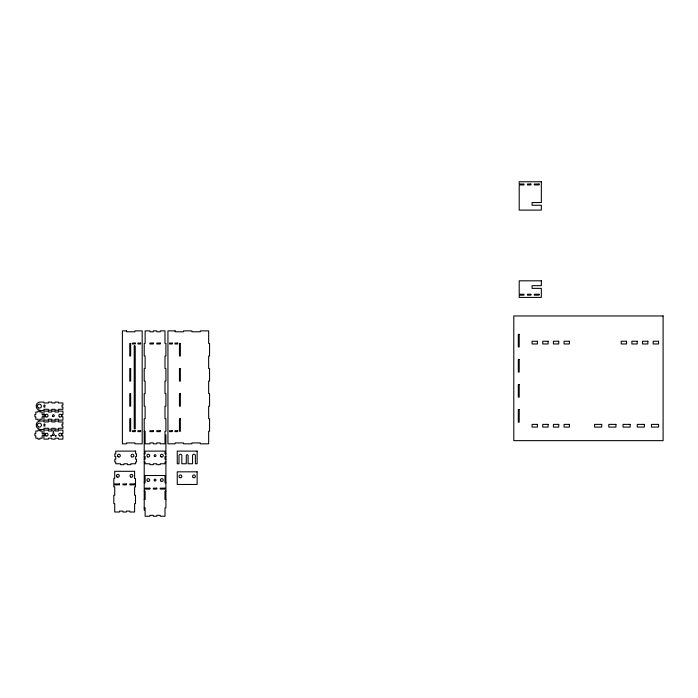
<?xml version="1.0" encoding="UTF-8"?>
<svg xmlns="http://www.w3.org/2000/svg" width="698" height="698" viewBox="0 0 698 698"><rect width="100%" height="100%" fill="white"/><g stroke="black" fill="none" stroke-linecap="round" stroke-linejoin="round"><path stroke-width="1.05" d="M134.339 345.78L135.159 345.85A1.291 1.291 0 0 1 135.238 346.321L135.238 428.389A1.239 1.239 0 0 1 135.133 428.93L134.304 428.851A1.291 1.291 0 0 1 134.225 428.389L134.225 346.321A1.239 1.239 0 0 1 134.339 345.78M144.216 431.277L145.123 431.277L145.123 443.823L149.913 443.823L149.913 442.925L153.342 442.925L153.342 443.823L156.78 443.823L156.78 442.925L160.208 442.925L160.208 443.823L164.998 443.823L164.998 431.277L165.906 431.277L165.906 418.73L164.998 418.73L164.998 406.175L165.906 406.175L165.906 393.628L164.998 393.628L164.998 381.082L165.906 381.082L165.906 368.527L164.998 368.527L164.998 355.98L165.906 355.98L165.906 343.433L164.998 343.433L164.998 330.878L160.208 330.878L160.208 331.786L156.78 331.786L156.78 330.878L153.342 330.878L153.342 331.786L149.913 331.786L149.913 330.878L145.123 330.878L145.123 343.433L144.216 343.433L144.216 355.98L145.123 355.98L145.123 368.527L144.216 368.527L144.216 381.082L145.123 381.082L145.123 393.628L144.216 393.628L144.216 406.175L145.123 406.175L145.123 418.73L144.216 418.73L144.216 510.238M144.216 453.831L145.123 453.831L145.123 451.117L164.998 451.117L164.998 453.831L165.906 453.831M144.216 456.544L145.123 456.544L145.123 459.249L144.216 459.249M165.906 456.544L164.998 456.544L164.998 459.249L165.906 459.249M144.216 461.963L145.123 461.963L145.123 463.769L149.913 463.769L149.913 464.676L153.342 464.676L153.342 463.769L156.78 463.769L156.78 464.676L160.208 464.676L160.208 463.769L164.998 463.769L164.998 461.963L165.906 461.963M144.216 482.763L145.123 482.763L145.123 475.521L164.998 475.521L164.998 482.763L165.906 482.763M144.216 491.13L145.123 491.13L145.123 499.498L144.216 499.498M165.906 491.13L164.998 491.13L164.998 499.498L165.906 499.498M144.216 507.874L145.123 507.874L145.123 516.241L149.913 516.241L149.913 515.333L153.342 515.333L153.342 516.241L156.78 516.241L156.78 515.333L160.208 515.333L160.208 516.241L164.998 516.241L164.998 507.874L165.906 507.874L165.906 434.793M50.771 435.892L51.556 435.936L50.771 435.892M53.031 431.975L53.816 432.027L53.031 431.949M55.29 435.875L56.076 435.953L55.29 435.875M36.305 405.407C35.45 409.735 40.484 411.497 43.983 410.215L43.983 409.307L48.363 409.307L48.363 410.215L51.8 410.215L51.8 409.307L55.046 409.307L55.046 410.215L58.484 410.215L58.484 409.307L62.907 409.307L62.907 407.082L62.009 407.082L62.009 405.215L62.907 405.215L62.907 402.982L58.484 402.982L58.484 402.083L55.046 402.083L55.046 402.982L51.8 402.982L51.8 402.083L48.363 402.083L48.363 402.982L43.983 402.982L43.983 402.083L39.42 402.083L37.186 403.269L36.305 405.407M36.305 424.384C35.45 428.712 40.484 430.474 43.983 429.191L43.983 428.284L48.363 428.284L48.363 429.191L51.8 429.191L51.8 428.284L55.046 428.284L55.046 429.191L58.484 429.191L58.484 428.284L62.907 428.284L62.907 426.059L62.009 426.059L62.009 424.192L62.907 424.192L62.907 421.958L58.484 421.958L58.484 421.06L55.046 421.06L55.046 421.958L51.8 421.958L51.8 421.06L48.363 421.06L48.363 421.958L43.983 421.958L43.983 421.06L39.42 421.06L37.186 422.246L36.305 424.384M541.343 181.759L519.207 181.759L519.207 184.019L523.997 184.019L523.997 184.926L519.207 184.926L519.207 210.107L541.343 210.107L541.343 205.256L532.085 205.256L532.085 202.542L541.343 202.542L541.343 181.759M530.864 184.019L527.426 184.019L527.426 184.926L530.864 184.926L530.864 184.019M539.083 184.019L534.302 184.019L534.302 184.926L539.083 184.926L539.083 184.019M541.343 280.814L519.207 280.814L519.207 294.251L523.997 294.251L523.997 295.158L519.207 295.158L519.207 297.418L541.343 297.418L541.343 288.379L532.085 288.379L532.085 285.674L541.343 285.674L541.343 280.814M530.864 294.251L527.426 294.251L527.426 295.158L530.864 295.158L530.864 294.251M539.083 294.251L534.302 294.251L534.302 295.158L539.083 295.158L539.083 294.251M663.1 315.958L513.789 315.958L513.789 440.647L663.1 440.647L663.1 315.958M126.574 330.878L122.394 330.878L122.394 443.823L126.574 443.823L126.574 442.925L134.95 442.925L134.95 443.823L142.183 443.823L142.183 330.878L134.95 330.878L134.95 331.786L126.574 331.786L126.574 330.878M175.181 330.878L167.939 330.878L167.939 443.823L175.181 443.823L175.181 442.925L183.548 442.925L183.548 443.823L191.915 443.823L191.915 442.925L200.282 442.925L200.282 443.823L208.658 443.823L208.658 431.277L209.557 431.277L209.557 418.73L208.658 418.73L208.658 406.175L209.557 406.175L209.557 393.628L208.658 393.628L208.658 381.082L209.557 381.082L209.557 368.527L208.658 368.527L208.658 355.98L209.557 355.98L209.557 343.433L208.658 343.433L208.658 330.878L200.282 330.878L200.282 331.786L191.915 331.786L191.915 330.878L183.548 330.878L183.548 331.786L175.181 331.786L175.181 330.878M519.207 334.377L518.3 334.377L518.3 346.923L519.207 346.923L519.207 334.377M537.416 341.252L532.085 341.252L532.085 343.966L537.416 343.966L537.416 341.252M548.078 341.252L542.747 341.252L542.747 343.966L548.078 343.966L548.078 341.252M558.74 341.252L553.409 341.252L553.409 343.966L558.74 343.966L558.74 341.252M569.402 341.252L564.071 341.252L564.071 343.966L569.402 343.966L569.402 341.252M626.551 341.252L621.22 341.252L621.22 343.966L626.551 343.966L626.551 341.252M637.213 341.252L631.882 341.252L631.882 343.966L637.213 343.966L637.213 341.252M647.875 341.252L642.544 341.252L642.544 343.966L647.875 343.966L647.875 341.252M658.537 341.252L653.206 341.252L653.206 343.966L658.537 343.966L658.537 341.252M135.185 343.076L132.472 343.076L132.472 343.983L135.185 343.983L135.185 343.076M140.603 343.076L137.899 343.076L137.899 343.983L140.603 343.983L140.603 343.076M153.342 343.076L149.913 343.076L149.913 343.983L153.342 343.983L153.342 343.076M160.208 343.076L156.78 343.076L156.78 343.983L160.208 343.983L160.208 343.076M172.232 343.076L169.518 343.076L169.518 343.983L172.232 343.983L172.232 343.076M177.65 343.076L174.945 343.076L174.945 343.983L177.65 343.983L177.65 343.076M130.666 343.433L129.767 343.433L129.767 355.98L130.666 355.98L130.666 343.433M180.363 343.433L179.456 343.433L179.456 355.98L180.363 355.98L180.363 343.433M519.207 359.479L518.3 359.479L518.3 372.025L519.207 372.025L519.207 359.479M130.666 368.527L129.767 368.527L129.767 381.082L130.666 381.082L130.666 368.527M180.363 368.527L179.456 368.527L179.456 381.082L180.363 381.082L180.363 368.527M519.207 384.572L518.3 384.572L518.3 397.127L519.207 397.127L519.207 384.572M130.666 393.628L129.767 393.628L129.767 406.175L130.666 406.175L130.666 393.628M180.363 393.628L179.456 393.628L179.456 406.175L180.363 406.175L180.363 393.628M44.838 405.215L43.939 405.215L43.939 407.082L44.838 407.082L44.838 405.215M519.207 409.674L518.3 409.674L518.3 422.22L519.207 422.22L519.207 409.674M39.943 411.113L37.989 411.113L37.989 412.021L35.807 412.021L35.807 414.464L34.9 414.464L34.9 416.811L35.807 416.811L35.807 419.245L37.989 419.245L37.989 420.152L39.943 420.152L39.943 419.245L42.124 419.245L42.124 416.811L43.032 416.811L43.032 414.464L42.124 414.464L42.124 412.021L39.943 412.021L39.943 411.113M48.406 411.113L43.939 411.113L43.939 414.507L44.838 414.507L44.838 416.767L43.939 416.767L43.939 420.152L48.406 420.152L48.406 419.245L51.748 419.245L51.748 420.152L55.098 420.152L55.098 419.245L58.44 419.245L58.44 420.152L62.907 420.152L62.907 416.767L62.009 416.767L62.009 414.507L62.907 414.507L62.907 411.113L58.44 411.113L58.44 412.021L55.098 412.021L55.098 411.113L51.748 411.113L51.748 412.021L48.406 412.021L48.406 411.113M130.666 418.73L129.767 418.73L129.767 431.277L130.666 431.277L130.666 418.73M180.363 418.73L179.456 418.73L179.456 431.277L180.363 431.277L180.363 418.73M44.838 424.192L43.939 424.192L43.939 426.059L44.838 426.059L44.838 424.192M537.416 424.384L532.085 424.384L532.085 427.089L537.416 427.089L537.416 424.384M548.078 424.384L542.747 424.384L542.747 427.089L548.078 427.089L548.078 424.384M558.74 424.384L553.409 424.384L553.409 427.089L558.74 427.089L558.74 424.384M569.402 424.384L564.071 424.384L564.071 427.089L569.402 427.089L569.402 424.384M601.711 424.384L594.6 424.384L594.6 427.089L601.711 427.089L601.711 424.384M615.924 424.384L608.813 424.384L608.813 427.089L615.924 427.089L615.924 424.384M630.146 424.384L623.035 424.384L623.035 427.089L630.146 427.089L630.146 424.384M644.367 424.384L637.257 424.384L637.257 427.089L644.367 427.089L644.367 424.384M658.58 424.384L651.47 424.384L651.47 427.089L658.58 427.089L658.58 424.384M39.943 430.09L37.989 430.09L37.989 430.998L35.807 430.998L35.807 433.432L34.9 433.432L34.9 435.788L35.807 435.788L35.807 438.222L37.989 438.222L37.989 439.129L39.943 439.129L39.943 438.222L42.124 438.222L42.124 435.788L43.032 435.788L43.032 433.432L42.124 433.432L42.124 430.998L39.943 430.998L39.943 430.09M48.406 430.09L43.939 430.09L43.939 433.475L44.838 433.475L44.838 435.735L43.939 435.735L43.939 439.129L48.406 439.129L48.406 438.222L51.748 438.222L51.748 439.129L55.098 439.129L55.098 438.222L58.44 438.222L58.44 439.129L62.907 439.129L62.907 435.735L62.009 435.735L62.009 433.475L62.907 433.475L62.907 430.09L58.44 430.09L58.44 430.998L55.098 430.998L55.098 430.09L51.748 430.09L51.748 430.998L48.406 430.998L48.406 430.09M135.185 430.727L132.472 430.727L132.472 431.626L135.185 431.626L135.185 430.727M140.603 430.727L137.899 430.727L137.899 431.626L140.603 431.626L140.603 430.727M153.342 430.727L149.913 430.727L149.913 431.626L153.342 431.626L153.342 430.727M160.208 430.727L156.78 430.727L156.78 431.626L160.208 431.626L160.208 430.727M172.232 430.727L169.518 430.727L169.518 431.626L172.232 431.626L172.232 430.727M177.65 430.727L174.945 430.727L174.945 431.626L177.65 431.626L177.65 430.727M135.621 451.117L115.746 451.117L115.746 453.831L114.838 453.831L114.838 456.544L115.746 456.544L115.746 459.249L114.838 459.249L114.838 461.963L115.746 461.963L115.746 463.769L120.527 463.769L120.527 464.676L123.965 464.676L123.965 463.769L127.394 463.769L127.394 464.676L130.831 464.676L130.831 463.769L135.621 463.769L135.621 461.963L136.52 461.963L136.52 459.249L135.621 459.249L135.621 456.544L136.52 456.544L136.52 453.831L135.621 453.831L135.621 451.117M197.133 451.117L177.248 451.117L177.248 463.769L179.002 463.769L179.002 455.637A1.413 1.413 0 0 1 180.416 454.224A1.413 1.413 0 0 1 181.829 455.637L181.829 463.769L186.287 463.769L186.287 455.637A0.907 0.907 0 0 1 187.195 454.73A0.907 0.907 0 0 1 188.094 455.637L188.094 463.769L192.552 463.769L192.552 455.637A1.413 1.413 0 0 1 193.965 454.224A1.413 1.413 0 0 1 195.379 455.637L195.379 463.769L197.133 463.769L197.133 451.117M134.601 471.298L114.716 471.298L114.716 478.54L113.818 478.54L113.818 486.907L114.716 486.907L114.716 495.275L113.818 495.275L113.818 503.642L114.716 503.642L114.716 512.018L119.506 512.018L119.506 511.111L122.944 511.111L122.944 512.018L126.373 512.018L126.373 511.111L129.811 511.111L129.811 512.018L134.601 512.018L134.601 503.642L135.499 503.642L135.499 495.275L134.601 495.275L134.601 486.907L135.499 486.907L135.499 478.54L134.601 478.54L134.601 471.298M197.133 471.822L177.248 471.822L177.248 484.473L197.133 484.473L197.133 471.822M119.506 483.95L114.716 483.95L114.716 484.848L119.506 484.848L119.506 483.95M126.373 483.95L122.944 483.95L122.944 484.848L126.373 484.848L126.373 483.95M134.601 483.95L129.811 483.95L129.811 484.848L134.601 484.848L134.601 483.95M149.913 488.172L145.123 488.172L145.123 489.08L149.913 489.08L149.913 488.172M156.78 488.172L153.342 488.172L153.342 489.08L156.78 489.08L156.78 488.172M164.998 488.172L160.208 488.172L160.208 489.08L164.998 489.08L164.998 488.172M147.583 456.858A1.413 1.413 0 0 0 149.695 455.637A1.413 1.413 0 0 0 147.583 454.415A1.413 1.413 0 0 0 147.583 456.858M161.133 456.858A1.413 1.413 0 0 0 163.253 455.637A1.413 1.413 0 0 0 161.133 454.415A1.413 1.413 0 0 0 161.133 456.858M154.607 456.422A0.907 0.907 0 0 0 155.968 455.637A0.907 0.907 0 0 0 154.607 454.852A0.907 0.907 0 0 0 154.607 456.422M45.937 435.831A1.413 1.413 0 0 0 48.057 434.61A1.413 1.413 0 0 0 45.937 433.388A1.413 1.413 0 0 0 45.937 435.831M59.496 435.831A1.413 1.413 0 0 0 61.607 434.61A1.413 1.413 0 0 0 59.496 433.388A1.413 1.413 0 0 0 59.496 435.831M45.859 416.802A1.413 1.413 0 0 0 48.057 415.738A1.413 1.413 0 0 0 46.033 414.368A1.413 1.413 0 0 0 45.859 416.802M59.496 416.854A1.413 1.413 0 0 0 61.607 415.633A1.413 1.413 0 0 0 59.496 414.411A1.413 1.413 0 0 0 59.496 416.854M52.969 416.418A0.907 0.907 0 0 0 54.331 415.633A0.907 0.907 0 0 0 52.969 414.848A0.907 0.907 0 0 0 52.969 416.418M52.969 435.395A0.907 0.907 0 0 0 54.331 434.61A0.907 0.907 0 0 0 52.969 433.824A0.907 0.907 0 0 0 52.969 435.395M38.425 407.868A1.989 1.989 0 0 0 41.409 406.149A1.989 1.989 0 0 0 38.425 404.421A1.989 1.989 0 0 0 38.425 407.868M38.425 426.844A1.989 1.989 0 0 0 41.409 425.126A1.989 1.989 0 0 0 38.425 423.398A1.989 1.989 0 0 0 38.425 426.844M154.607 480.826A0.907 0.907 0 0 0 155.968 480.041A0.907 0.907 0 0 0 154.607 479.256A0.907 0.907 0 0 0 154.607 480.826M161.133 481.262A1.413 1.413 0 0 0 163.253 480.041A1.413 1.413 0 0 0 161.133 478.819A1.413 1.413 0 0 0 161.133 481.262M147.583 481.262A1.413 1.413 0 0 0 149.695 480.041A1.413 1.413 0 0 0 147.583 478.819A1.413 1.413 0 0 0 147.583 481.262M179.709 477.563A1.413 1.413 0 0 0 181.829 476.341A1.413 1.413 0 0 0 179.709 475.12A1.413 1.413 0 0 0 179.709 477.563M193.259 477.563A1.413 1.413 0 0 0 195.379 476.341A1.413 1.413 0 0 0 193.259 475.12A1.413 1.413 0 0 0 193.259 477.563M131.748 456.858A1.413 1.413 0 0 0 133.868 455.637A1.413 1.413 0 0 0 131.748 454.415A1.413 1.413 0 0 0 131.748 456.858M118.198 456.858A1.413 1.413 0 0 0 120.318 455.637A1.413 1.413 0 0 0 118.198 454.415A1.413 1.413 0 0 0 118.198 456.858M117.177 477.039A1.413 1.413 0 0 0 119.297 475.818A1.413 1.413 0 0 0 117.177 474.596A1.413 1.413 0 0 0 117.177 477.039M130.727 477.039A1.413 1.413 0 0 0 132.847 475.818A1.413 1.413 0 0 0 130.727 474.596A1.413 1.413 0 0 0 130.727 477.039"/></g></svg>
